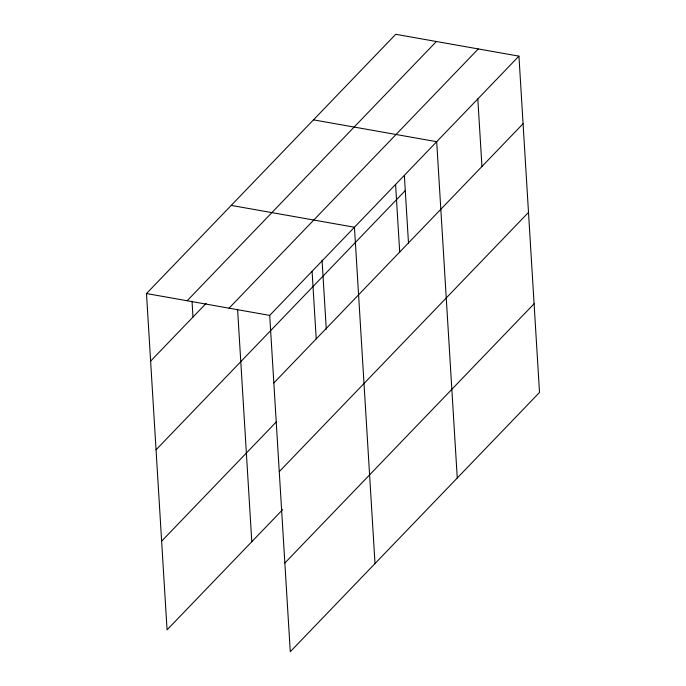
<?xml version="1.0" encoding="UTF-8"?>
<svg xmlns="http://www.w3.org/2000/svg" width="686" height="686" viewBox="0 0 686 686"><rect width="100%" height="100%" fill="white"/><g stroke="black" fill="none" stroke-linecap="round" stroke-linejoin="round"><path stroke-width="1.03" d="M282.641 509.638L167.058 629.859L146.487 293.548L395.728 34.3L518.942 56.141L539.513 392.452L290.272 651.7L269.709 315.389L518.942 56.141M187.149 300.751L436.382 41.512M150.62 361.119L206.143 303.366M229.047 308.177L478.279 48.938M156.048 449.802L405.28 190.562M273.843 382.96L523.075 123.712M161.63 541.177L276.484 421.71M279.262 471.642L528.503 212.403M284.853 563.017L534.085 303.769M313.476 119.853L436.69 141.693L457.262 478.005M231.225 205.406L354.448 227.246L375.019 563.558M146.487 293.548L269.709 315.389M477.816 98.913L481.949 166.492M404.363 175.599L408.53 243.684M395.573 184.465L399.706 252.045M322.051 260.08L326.279 329.229M312.079 271.313L316.212 338.893M237.579 309.3L251.796 541.717M192.02 301.214L192.989 317.043"/></g></svg>
